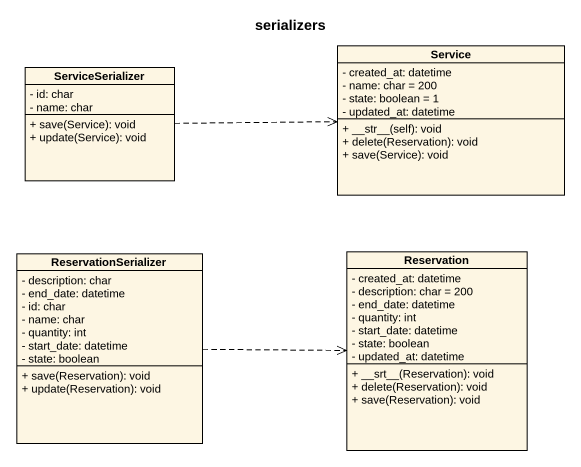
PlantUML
@startuml
title serializers
hide circle
hide empty members
skinparam classAttributeIconSize 0
class ServiceSerializer {
  - id: char
  - name: char
  + save(Service): void
  + update(Service): void
}
class Service {
  - created_at: datetime
  - name: char = 200
  - state: boolean = 1
  - updated_at: datetime
  + ~__str~__(self): void
  + delete(Reservation): void
  + save(Service): void
}
class ReservationSerializer {
  - description: char
  - end_date: datetime
  - id: char
  - name: char
  - quantity: int
  - start_date: datetime
  - state: boolean
  + save(Reservation): void
  + update(Reservation): void
}
class Reservation {
  - created_at: datetime
  - description: char = 200
  - end_date: datetime
  - quantity: int
  - start_date: datetime
  - state: boolean
  - updated_at: datetime
  + ~__srt~__(Reservation): void
  + delete(Reservation): void
  + save(Reservation): void
}
ServiceSerializer .right.> Service
ReservationSerializer .right.> Reservation
@enduml
